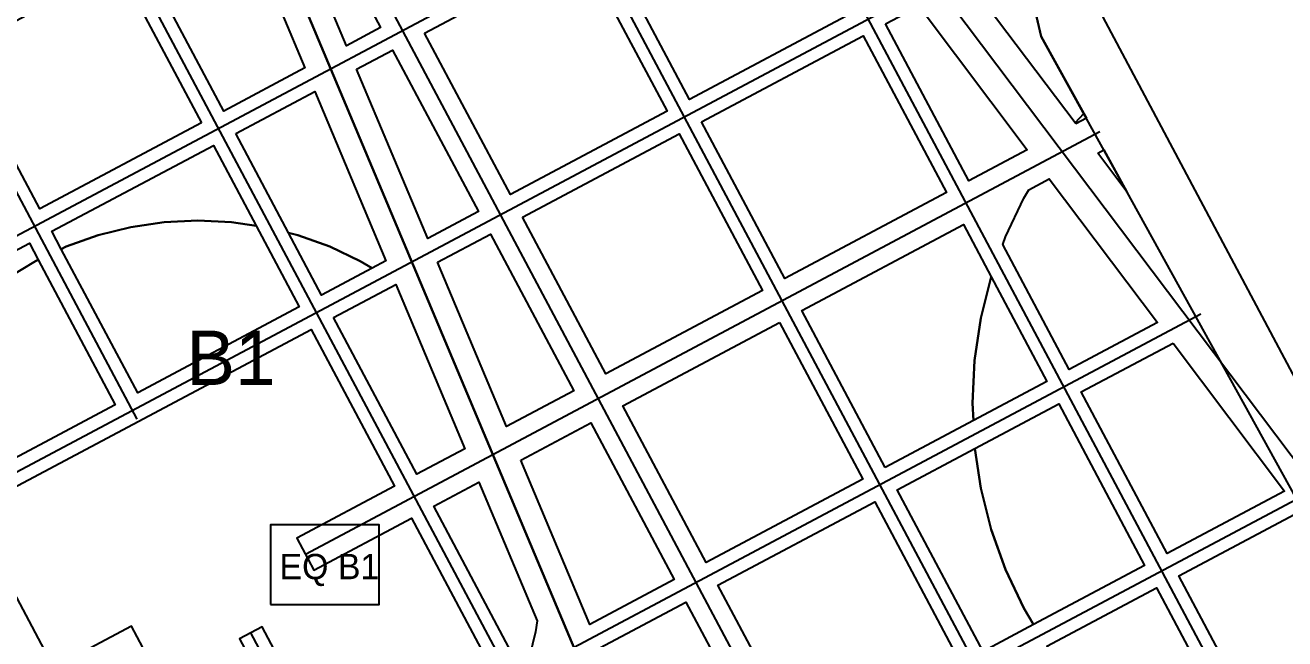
# Model space of a CAD drawing. Header units: metres. Extents: x 3873 to 16340, y -5213 to 3289.
# Drawn here: x 4469 to 5164, y 2162 to 2501 of the extents above; entities that cross this region are included whole.
import ezdxf

# ---------------------------------------------------------------- set-up
doc = ezdxf.new("R2010")
doc.units = ezdxf.units.M
for name, color, linetype in [('EQUIPAMIENTO', 5, 'Continuous'), ('MANZANAS-PROPUESTAS', 33, 'Continuous'), ('SECTORES', 1, 'Continuous'), ('VERDE-OBLIGATORIO', 3, 'Continuous'), ('VERDE-PROPUESTO', 82, 'Continuous'), ('VIA-BOULEVARD', 30, 'Continuous'), ('VIA-PRIMARIA', 1, 'Continuous'), ('VIA-SECUNDARIA', 8, 'Continuous'), ('VIA-TERCIARIA', 9, 'Continuous')]:
    doc.layers.add(name, color=color, linetype=linetype)

msp = doc.modelspace()

# ---------------------------------------------------------------- linework, layer by layer
at = {"layer": 'EQUIPAMIENTO'}
msp.add_lwpolyline([(4604.31, 2180.81), (4664.31, 2180.81), (4664.31, 2224.81), (4604.31, 2224.81), (4604.31, 2180.81)], close=True, dxfattribs=at)
at = {"layer": 'MANZANAS-PROPUESTAS'}
for points in [[(4788.26, 2548.81), (4877.43, 2596.22), (4924.85, 2507.04), (4835.67, 2459.63), (4788.26, 2548.81)], [(4608.23, 2579.93), (4619.13, 2585.73), (4665.13, 2499.2), (4646.37, 2489.22), (4608.23, 2579.93)], [(4532.6, 2539.72), (4585.18, 2567.68), (4623.32, 2476.96), (4578.61, 2453.19), (4532.6, 2539.72)], [(4689.37, 2496.22), (4775.9, 2542.23), (4823.31, 2453.06), (4736.78, 2407.05), (4689.37, 2496.22)], [(4989.11, 2525.35), (5018.86, 2541.17), (5029.8, 2494.3), (5053.22, 2451.88), (5048.46, 2446.63), (4989.11, 2525.35)], [(4566.24, 2446.62), (4477.07, 2399.2), (4431.06, 2485.73), (4520.24, 2533.14), (4566.24, 2446.62)], [(4943.78, 2501.26), (4962.29, 2511.09), (5022.02, 2431.86), (4989.79, 2414.73), (4943.78, 2501.26)], [(4842.25, 2447.27), (4931.42, 2494.68), (4977.43, 2408.15), (4888.25, 2360.74), (4842.25, 2447.27)], [(4651.82, 2476.26), (4671.71, 2486.84), (4719.12, 2397.66), (4691.12, 2382.77), (4651.82, 2476.26)], [(4585.18, 2440.83), (4628.76, 2464), (4668.07, 2370.51), (4660.43, 2366.45), (4653.88, 2370.38), (4637.02, 2378.35), (4619.47, 2384.63), (4614.38, 2385.9), (4585.18, 2440.83)], [(4743.36, 2394.69), (4829.88, 2440.69), (4875.89, 2354.17), (4789.36, 2308.16), (4743.36, 2394.69)], [(4596.4, 2389.9), (4582.93, 2391.9), (4564.31, 2392.81), (4545.69, 2391.9), (4527.24, 2389.16), (4509.16, 2384.63), (4491.6, 2378.35), (4488.85, 2377.05), (4483.64, 2386.84), (4572.82, 2434.25), (4596.4, 2389.9)], [(4696.57, 2369.81), (4725.7, 2385.3), (4771.7, 2298.77), (4734.7, 2279.09), (4696.57, 2369.81)], [(4943.65, 2256.55), (4897.64, 2343.08), (4986.82, 2390.5), (5002.15, 2361.66), (5002.15, 2361.65), (4996.42, 2338.81), (4992.97, 2315.51), (4991.81, 2291.98), (4992.28, 2282.41), (4943.65, 2256.55)], [(4384.75, 2334.26), (4471.28, 2380.27), (4476.18, 2371.05), (4474.75, 2370.38), (4458.75, 2360.79), (4443.78, 2349.68), (4429.96, 2337.16), (4417.44, 2323.35), (4406.33, 2308.37), (4402.19, 2301.46), (4384.75, 2334.26)], [(4885.28, 2336.51), (4931.29, 2249.98), (4844.76, 2203.97), (4798.75, 2290.5), (4885.28, 2336.51)], [(4742.49, 2260.58), (4781.09, 2281.11), (4827.1, 2194.58), (4780.62, 2169.87), (4742.49, 2260.58)], [(4997.64, 2155.01), (4950.22, 2244.19), (4993.18, 2267.03), (4996.42, 2245.16), (5002.15, 2222.32), (5010.08, 2200.14), (5020.15, 2178.85), (5025.55, 2169.85), (4997.64, 2155.01)], [(4985.28, 2148.44), (4898.75, 2102.43), (4851.33, 2191.61), (4937.86, 2237.62), (4985.28, 2148.44)], [(4881.09, 2093.04), (4825.37, 2063.41), (4786.07, 2156.91), (4833.67, 2182.22), (4881.09, 2093.04)]]:
    msp.add_lwpolyline(points, close=True, dxfattribs=at)
at = {"layer": 'SECTORES'}
for points in [[(4589.1, 2591.79), (5161, 2895), (5371.2, 2666.4), (5201.5, 2503.2), (5395.49, 2226.28), (5383, 2218), (4896.85, 1973.36), (4855.3, 2029.4), (4833.91, 2009.17), (4827, 2026), (4592, 2585), (4589.1, 2591.79)], [(4630.2, 1816.5), (4629.95, 1816.86), (4233, 2403), (4589.1, 2591.79), (4592, 2585), (4827, 2026), (4833.91, 2009.17), (4632.12, 1818.32), (4630.2, 1816.5)]]:
    msp.add_lwpolyline(points, close=True, dxfattribs=at)
at = {"layer": 'VERDE-OBLIGATORIO'}
msp.add_lwpolyline([(5745.27, 1648.55), (5309.58, 2270.48), (5319.7, 2248.7), (5220.6, 2148.7), (5029.8, 2494.3), (4966.7, 2764.7), (5161, 2895), (5371.2, 2666.4), (5201.5, 2503.2), (5940, 1449), (5446.2, 1232.4), (5317, 1436.2), (5561, 1710.6), (5745.27, 1648.55)], close=True, dxfattribs=at)
at = {"layer": 'VERDE-PROPUESTO'}
for points in [[(5048.84, 2446.12), (5048.46, 2446.63), (5053.22, 2451.88), (5054.68, 2449.23), (5048.84, 2446.12)], [(5061.03, 2429.95), (5064.35, 2431.72), (5077.07, 2408.68), (5061.03, 2429.95)], [(5020.15, 2405.12), (5022.88, 2409.67), (5034.21, 2415.69), (5093.94, 2336.46), (5045.19, 2310.54), (5008.53, 2379.49), (5010.08, 2383.83), (5020.15, 2405.12)], [(4509.16, 2384.63), (4527.24, 2389.16), (4545.69, 2391.9), (4564.31, 2392.81), (4582.93, 2391.9), (4596.4, 2389.9), (4620.23, 2345.08), (4531.06, 2297.66), (4488.85, 2377.05), (4491.6, 2378.35), (4509.16, 2384.63)], [(4637.02, 2378.35), (4653.88, 2370.38), (4660.43, 2366.45), (4632.59, 2351.65), (4614.38, 2385.9), (4619.47, 2384.63), (4637.02, 2378.35)], [(4417.44, 2323.35), (4429.96, 2337.16), (4443.78, 2349.68), (4458.75, 2360.79), (4474.75, 2370.38), (4476.18, 2371.05), (4518.69, 2291.09), (4432.17, 2245.08), (4402.19, 2301.46), (4406.33, 2308.37), (4417.44, 2323.35)], [(4639.17, 2339.29), (4673.52, 2357.55), (4711.65, 2266.84), (4685.18, 2252.76), (4639.17, 2339.29)], [(4992.97, 2315.51), (4996.42, 2338.81), (5002.15, 2361.65), (5002.15, 2361.66), (5032.83, 2303.97), (4992.28, 2282.41), (4991.81, 2291.98), (4992.97, 2315.51)], [(4438.74, 2232.72), (4626.81, 2332.72), (4672.81, 2246.19), (4618.98, 2217.56), (4628.37, 2199.9), (4682.2, 2228.53), (4728.21, 2142), (4639.03, 2094.58), (4599.7, 2168.57), (4587.33, 2161.99), (4626.67, 2088.01), (4540.14, 2042), (4494.14, 2128.53), (4537.01, 2151.33), (4527.62, 2168.99), (4484.75, 2146.19), (4438.74, 2232.72)], [(5102.48, 2325.14), (5164.04, 2243.49), (5099.18, 2209), (5051.76, 2298.18), (5102.48, 2325.14)], [(5010.08, 2200.14), (5002.15, 2222.32), (4996.42, 2245.16), (4993.18, 2267.03), (5039.4, 2291.61), (5086.82, 2202.43), (5025.55, 2169.85), (5020.15, 2178.85), (5010.08, 2200.14)], [(4747.25, 2152.12), (4740.57, 2148.57), (4694.57, 2235.1), (4719.43, 2248.32), (4751.57, 2171.88), (4750.66, 2165.75), (4747.25, 2152.12)], [(5172.57, 2232.17), (5179.84, 2222.54), (5218.71, 2152.12), (5148.27, 2116.67), (5105.75, 2196.64), (5172.57, 2232.17)], [(5079.56, 2106.46), (5062.11, 2122.28), (5046.29, 2139.73), (5032.84, 2157.87), (5093.39, 2190.07), (5135.76, 2110.38), (5099.22, 2091.99), (5098.48, 2092.43), (5079.56, 2106.46)]]:
    msp.add_lwpolyline(points, close=True, dxfattribs=at)
at = {"layer": 'VIA-BOULEVARD'}
for points in [[(5685.06, 1337.17), (4923.65, 2769.16)], [(4587.13, 2596.41), (4592, 2585), (4827, 2026), (4835.95, 2004.21)]]:
    msp.add_lwpolyline(points, dxfattribs=at)
at = {"layer": 'VIA-PRIMARIA'}
msp.add_lwpolyline([(4929.58, 2777.97), (4954, 2547), (5818, 1401), (5824.12, 1392.71)], dxfattribs=at)
at = {"layer": 'VIA-SECUNDARIA'}
for points in [[(5106.17, 1691.03), (4618.84, 2607.56)], [(4623.68, 2208.73), (5062.17, 2441.88)]]:
    msp.add_lwpolyline(points, dxfattribs=at)
at = {"layer": 'VIA-TERCIARIA'}
for points in [[(5434.37, 1563.68), (4822.05, 2715.3)], [(4303.46, 2298.96), (4992.92, 2665.55)], [(5352.87, 1472.02), (4720.44, 2661.43)], [(4815.85, 1992.09), (4517.24, 2553.69)], [(4368.31, 2203.2), (5019.96, 2549.69)], [(4530.83, 2283.18), (4415.63, 2499.83)], [(4498.02, 2011.68), (5117.75, 2341.19)], [(4562.87, 1915.91), (5173.34, 2240.51)], [(4729.19, 1910.12), (4593.52, 2165.28)]]:
    msp.add_lwpolyline(points, dxfattribs=at)

# ---------------------------------------------------------------- texts
at = {"layer": 'EQUIPAMIENTO'}
msp.add_text('EQ B1', height=14, dxfattribs=at).set_placement((4609.31, 2194.81))
at = {"layer": 'SECTORES'}
msp.add_text('B1', height=30, dxfattribs=at).set_placement((4558.02, 2302.02))

doc.saveas('drawing.dxf')
